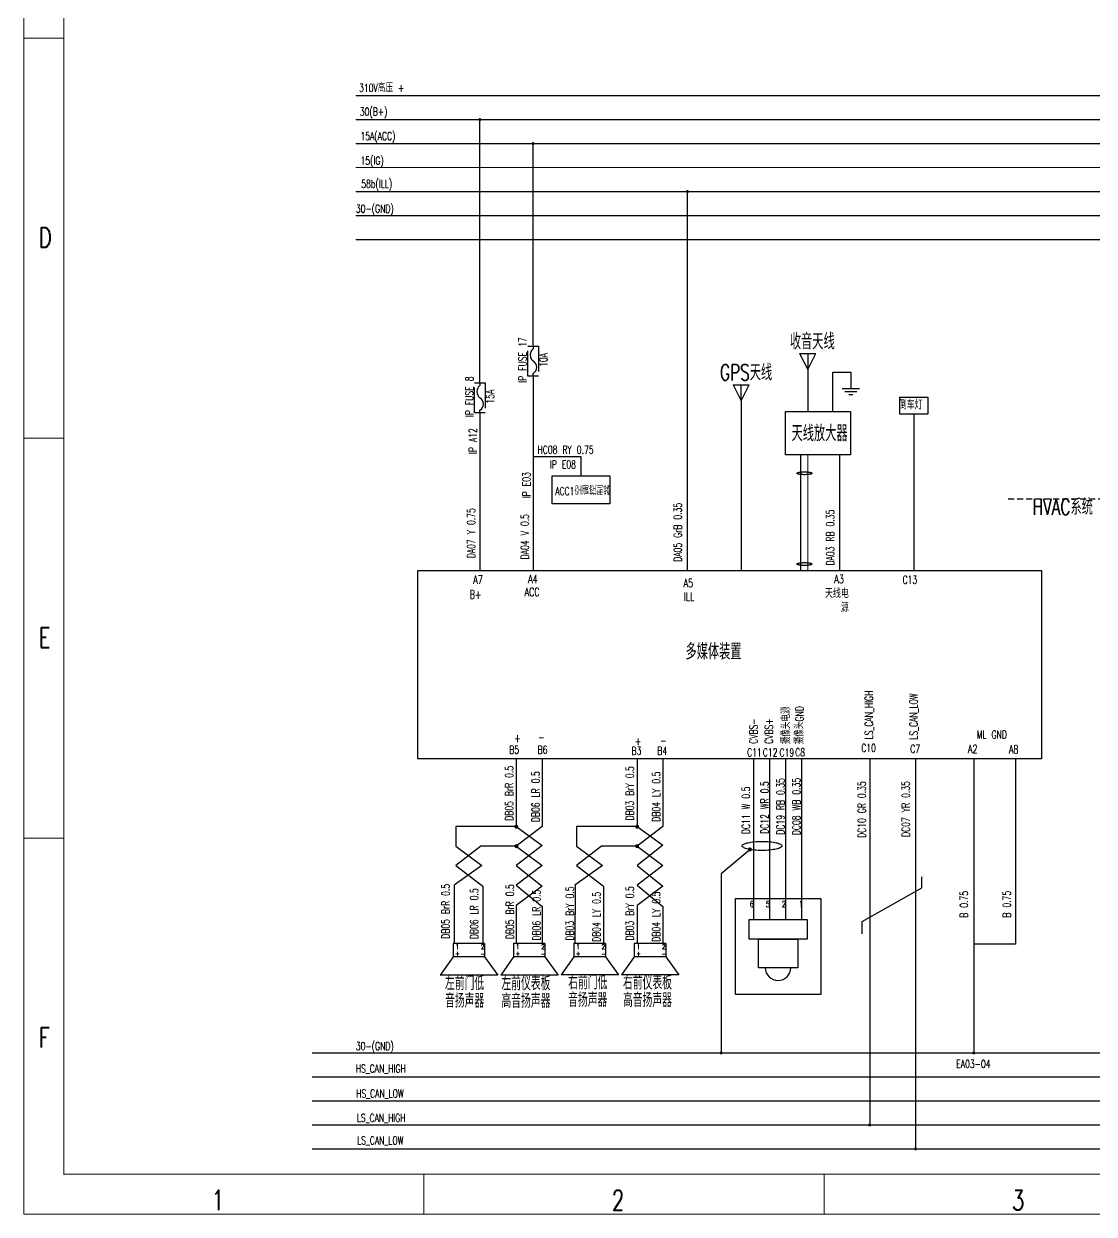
# Model space of a CAD drawing. Header units: millimetres. Extents: x 944 to 3046, y -306 to 288.
# Drawn here: x 943.6 to 1211.1, y -305.6 to -8 of the extents above; entities that cross this region are included whole.
import ezdxf
from ezdxf.enums import TextEntityAlignment as Align

# ---------------------------------------------------------------- set-up
doc = ezdxf.new("R2010")
doc.units = ezdxf.units.MM
for name, pattern in [('CENTER', [50.8, 31.75, -6.35, 6.35, -6.35]), ('DASHED', [19.05, 12.7, -6.35]), ('DASHED2', [0.375, 0.25, -0.125]), ('DASHEDX2', [38.1, 25.4, -12.7]), ('HIDDEN', [9.525, 6.35, -3.175])]:
    doc.linetypes.add(name, pattern=pattern)
doc.layers.add('0Filament', color=7, linetype='Continuous', lineweight=20)
doc.layers.add('IG电', color=30, linetype='Continuous', lineweight=20)
for name, color, linetype in [('1CENTER', 1, 'CENTER'), ('2FRAM', 2, 'Continuous'), ('310V高压地', 60, 'Continuous'), ('310V高压电源', 221, 'Continuous'), ('3DASHED', 3, 'DASHED'), ('ACC电源', 20, 'Continuous'), ('BCM', 7, 'Continuous'), ('blue', 5, 'Continuous'), ('other layer', 7, 'Continuous'), ('低速CAN低', 21, 'Continuous'), ('地线', 2, 'Continuous'), ('文字层', 7, 'Continuous'), ('电器件', 4, 'Continuous'), ('电器连接线', 7, 'Continuous'), ('电池电', 10, 'Continuous'), ('线路连接层', 7, 'Continuous')]:
    doc.layers.add(name, color=color, linetype=linetype)
doc.layers.add('低速CAN高', color=7, linetype='Continuous', true_color=0x9c6471)
doc.layers.add('背光电源', color=5, linetype='Continuous', plot=False)
doc.layers.add('高速CAN高', color=23, linetype='Continuous', plot=False)
doc.layers.add('高速CAN低', color=7, linetype='Continuous', true_color=0xffa500, plot=False)
doc.styles.add('HZ', font='txt.shx', dxfattribs={"width": 0.7, "height": 2})
doc.styles.add('HZ-3.0', font='txt.shx', dxfattribs={"width": 0.7, "height": 3.5, "bigfont": 'hztxt.shx'})
doc.styles.add('hztxt', font='txt.shx', dxfattribs={"width": 0.7, "bigfont": 'hztxt.shx'})
doc.styles.add('数字 txt 3.5', font='txt.shx', dxfattribs={"width": 0.7, "height": 2, "bigfont": '@~!hztxt.shx'})

# ---------------------------------------------------------------- blocks, each defined once
blk = doc.blocks.new('FUSE')
at = {"layer": 'other layer', "color": 1}
for p, q in [((0, 7.53), (0, 6.85)), ((0, 0), (0, 0.68))]:
    blk.add_line(p, q, dxfattribs=at)
at = {"layer": 'other layer', "color": 1, "linetype": 'HIDDEN'}
blk.add_lwpolyline([(-1.36, 7.53), (1.36, 7.53), (1.36, 0), (-1.36, 0)], close=True, dxfattribs=at)
at = {"layer": 'other layer', "color": 1}
for centre, radius, start, end in [((1.24, 5.31), 1.98, 128.8945, 231.1055), ((-0.84, 2.22), 1.75, 298.4847, 61.5153)]:
    blk.add_arc(centre, radius, start, end, dxfattribs=at)
at = {"layer": 'other layer', "linetype": 'DASHED2', "style": 'HZ', "width": 0.7}
for tag, p in [('FUSE', (-1.64, 4.03)), ('电流', (3.57, 4.06))]:
    blk.add_attdef(tag, text='', height=2, rotation=90, dxfattribs=at).set_placement(p, align=Align.CENTER)
blk = doc.blocks.new('gnd')
at = {"layer": 'blue', "color": 2, "ltscale": 0.1}
for p, q in [((0, 0), (0, -3.01)), ((-2.16, -3.01), (2.16, -3.01)), ((-1.46, -3.77), (1.46, -3.77)), ((-0.48, -4.52), (0.48, -4.52))]:
    blk.add_line(p, q, dxfattribs=at)

msp = doc.modelspace()

# ---------------------------------------------------------------- hatches: boundary and pattern name
at = {"layer": '0Filament', "ltscale": 0.1}
for points in [[(1057.18, -31.99, 1), (1057.98, -31.99, 1)], [(1070.49, -37.99, 1), (1071.28, -37.99, 1)], [(1109.05, -49.99, 1), (1109.85, -49.99, 1)], [(1137.66, -120.13, 1), (1137.98, -120.13, 1)], [(1137.67, -142.81, 1), (1137.99, -142.81, 1)], [(1125.07, -213.93, 1), (1125.07, -214.96, 1)], [(1117.5, -265.31, 1), (1118.3, -265.31, 1)], [(1180.6, -265.31, 1), (1181.39, -265.31, 1)], [(1154.6, -283.31, 1), (1155.4, -283.31, 1)], [(1166.05, -289.31, 1), (1166.84, -289.31, 1)]]:
    msp.add_hatch(color=0, dxfattribs=at).paths.add_polyline_path(points)
at = {"layer": '线路连接层', "lineweight": -2}
h = msp.add_hatch(color=256, dxfattribs=at)
edge = h.paths.add_edge_path()
edge.add_arc((1066.7, -208.76), 0.5, 0, 360)
h = msp.add_hatch(color=256, dxfattribs=at)
edge = h.paths.add_edge_path()
edge.add_arc((1096.88, -208.75), 0.5, 0, 360)
h = msp.add_hatch(color=256, dxfattribs=at)
edge = h.paths.add_edge_path()
edge.add_arc((1066.7, -213.64), 0.5, 0, 360)
h = msp.add_hatch(color=256, dxfattribs=at)
edge = h.paths.add_edge_path()
edge.add_arc((1096.88, -213.63), 0.5, 0, 360)

# ---------------------------------------------------------------- linework, layer by layer
for p, q in [((1137.5, -90.5), (1141.5, -90.5)), ((1120.87, -98.32), (1124.87, -98.32)), ((1122.87, -102.32), (1122.87, -98.32)), ((1166.06, -105.6), (1166.06, -144.72))]:
    msp.add_line(p, q)
at = {"color": 1, "linetype": 'DASHED2', "ltscale": 6}
msp.add_line((1189.62, -126.77), (1255.49, -126.77), dxfattribs=at)
for points in [[(1162.55, -101.34), (1169.57, -101.34), (1169.57, -105.6), (1162.55, -105.6)], [(1042.06, -144.72), (1197.96, -144.72), (1197.96, -191.8), (1042.06, -191.8)]]:
    msp.add_lwpolyline(points, close=True)
at = {"layer": '0Filament', "color": 7}
for p, q in [((943.61, -305.62), (943.61, 288.38)), ((3045.61, -305.62), (943.61, -305.62))]:
    msp.add_line(p, q, dxfattribs=at)
at = {"layer": '0Filament', "color": 2}
for q in [(953.61, 278.38), (3035.61, -295.62)]:
    msp.add_line((953.61, -295.62), q, dxfattribs=at)
at = {"layer": '0Filament'}
for p, q in [((943.61, -11.62), (953.61, -11.62)), ((943.61, -111.62), (953.61, -111.62)), ((1139.57, -144.72), (1139.57, -115.76)), ((943.61, -211.62), (953.61, -211.62)), ((1043.61, -305.62), (1043.61, -295.62)), ((1143.61, -305.62), (1143.61, -295.62))]:
    msp.add_line(p, q, dxfattribs=at)
at = {"layer": '0Filament', "linetype": 'DASHEDX2', "lineweight": -3}
for centre, major_axis, ratio in [((1138.71, -120.41), (-1.88, 0), 0.185545), ((1138.7, -143.09), (-1.88, 0), 0.185545), ((1128.1, -213.55), (4.96, 0), 0.229069)]:
    msp.add_ellipse(centre, major_axis=major_axis, ratio=ratio, dxfattribs=at)
at = {"layer": '0Filament', "color": 7}
msp.add_point((953.61, -295.62), dxfattribs=at)
at = {"layer": '2FRAM', "color": 2}
msp.add_line((1137.82, -144.72), (1137.82, -115.76), dxfattribs=at)
at = {"layer": '310V高压地'}
msp.add_line((1026.59, -61.99), (1379.3, -61.99), dxfattribs=at)
at = {"layer": '310V高压电源'}
msp.add_line((1026.59, -25.99), (3003.68, -25.99), dxfattribs=at)
at = {"layer": 'ACC电源'}
for p, q in [((1026.59, -37.99), (3003.68, -37.99)), ((1070.89, -88.6), (1070.89, -37.99)), ((1070.89, -96.13), (1070.89, -144.72)), ((1070.89, -116.18), (1082.83, -116.18)), ((1082.83, -116.18), (1082.83, -121.07))]:
    msp.add_line(p, q, dxfattribs=at)
msp.add_lwpolyline([(1075.63, -121.07), (1090.03, -121.07), (1090.03, -128.07), (1075.63, -128.07)], close=True, dxfattribs=at)
at = {"layer": 'BCM', "color": 3, "lineweight": -3}
for p, q in [((1168.02, -224.06), (1168.02, -221.29)), ((1153.13, -232.47), (1168.02, -224.06)), ((1153.13, -235.57), (1153.13, -232.47))]:
    msp.add_line(p, q, dxfattribs=at)
at = {"layer": 'IG电'}
msp.add_line((1026.59, -43.99), (3003.68, -43.99), dxfattribs=at)
at = {"layer": '低速CAN低'}
for p, q in [((1166.45, -191.8), (1166.45, -289.31)), ((1015.7, -289.31), (2840.07, -289.31))]:
    msp.add_line(p, q, dxfattribs=at)
at = {"layer": '低速CAN高'}
for p, q in [((1155, -191.8), (1155, -283.31)), ((1015.7, -283.31), (2840.07, -283.31))]:
    msp.add_line(p, q, dxfattribs=at)
at = {"layer": '地线'}
for p, q in [((1026.59, -55.99), (3003.68, -55.99)), ((1145.76, -104.94), (1145.76, -95.14)), ((1145.76, -95.14), (1150.29, -95.14)), ((1150.29, -95.14), (1150.29, -96.21)), ((1181, -191.8), (1181, -265.31)), ((1191.42, -191.8), (1191.42, -238.14)), ((1125.13, -214.46), (1117.9, -220.57)), ((1117.9, -220.57), (1117.9, -265.31)), ((1191.42, -238.14), (1181, -238.14)), ((1015.7, -265.31), (2840.07, -265.31))]:
    msp.add_line(p, q, dxfattribs=at)
at = {"layer": '电器件'}
for p, q in [((1137.5, -90.5), (1139.5, -94.5)), ((1139.5, -90.5), (1139.5, -104.94)), ((1139.5, -94.5), (1141.5, -90.5)), ((1120.87, -98.32), (1122.87, -102.32)), ((1122.87, -102.32), (1124.87, -98.32)), ((1122.87, -102.32), (1122.87, -144.72))]:
    msp.add_line(p, q, dxfattribs=at)
at = {"layer": '电器件', "color": 140, "ltscale": 0.1}
for p, q in [((1126.07, -231.95), (1126.07, -226.7)), ((1130.07, -231.95), (1130.07, -226.7)), ((1134.07, -231.95), (1134.07, -226.7)), ((1138.07, -231.95), (1138.07, -226.7))]:
    msp.add_line(p, q, dxfattribs=at)
at = {"layer": '电器件', "color": 140}
for p, q in [((1124.85, -231.95), (1139.36, -231.95)), ((1124.85, -236.91), (1124.85, -231.95)), ((1139.36, -231.95), (1139.36, -236.91)), ((1058.75, -237.98), (1050.87, -237.98)), ((1050.87, -237.98), (1050.87, -241.28)), ((1058.75, -237.98), (1058.75, -241.28)), ((1065.96, -237.98), (1065.96, -241.28)), ((1073.85, -237.98), (1065.96, -237.98)), ((1073.85, -237.98), (1073.85, -241.28)), ((1081.05, -237.97), (1081.05, -241.27)), ((1088.94, -237.97), (1081.05, -237.97)), ((1088.94, -237.97), (1088.94, -241.27)), ((1104.03, -237.97), (1096.15, -237.97)), ((1096.15, -237.97), (1096.15, -241.27)), ((1104.03, -237.97), (1104.03, -241.27)), ((1139.36, -236.91), (1124.85, -236.91)), ((1050.87, -241.28), (1047.68, -245.83)), ((1058.75, -241.28), (1050.87, -241.28)), ((1058.75, -241.28), (1062.03, -245.83)), ((1065.96, -241.28), (1062.78, -245.83)), ((1073.85, -241.28), (1065.96, -241.28)), ((1073.85, -241.28), (1077.13, -245.83)), ((1081.05, -241.27), (1077.86, -245.82)), ((1088.94, -241.27), (1081.05, -241.27)), ((1088.94, -241.27), (1092.21, -245.82)), ((1096.15, -241.27), (1092.96, -245.82)), ((1104.03, -241.27), (1096.15, -241.27)), ((1104.03, -241.27), (1107.31, -245.82)), ((1062.03, -245.83), (1047.68, -245.83)), ((1077.13, -245.83), (1062.78, -245.83)), ((1092.21, -245.82), (1077.86, -245.82)), ((1107.31, -245.82), (1092.96, -245.82))]:
    msp.add_line(p, q, dxfattribs=at)
msp.add_lwpolyline([(1133.99, -104.94), (1150.18, -104.94), (1150.18, -115.76), (1133.99, -115.76)], close=True, dxfattribs=at)
at = {"layer": '电器件', "color": 140, "linetype": 'HIDDEN', "ltscale": 5}
msp.add_lwpolyline([(1142.76, -250.67), (1121.44, -250.67), (1121.44, -226.7), (1142.76, -226.7)], close=True, dxfattribs=at)
at = {"layer": '电器件', "color": 140, "ltscale": 0.1}
msp.add_lwpolyline([(1127.18, -236.91), (1137.02, -236.91), (1137.02, -244.01), (1127.18, -244.01)], close=True, dxfattribs=at)
msp.add_arc((1132.1, -244.01), 3.18, 180, 0, dxfattribs=at)
at = {"layer": '电器连接线'}
for p, q in [((1126.07, -226.7), (1126.07, -191.8)), ((1130.07, -226.7), (1130.07, -191.8)), ((1134.07, -226.7), (1134.07, -191.8)), ((1138.07, -226.7), (1138.07, -191.8))]:
    msp.add_line(p, q, dxfattribs=at)
at = {"layer": '电池电'}
for p, q in [((1026.59, -31.99), (3003.68, -31.99)), ((1147.47, -115.76), (1147.47, -144.72))]:
    msp.add_line(p, q, dxfattribs=at)
at = {"layer": '电池电', "color": 1}
for p, q in [((1057.58, -97.79), (1057.58, -31.99)), ((1057.58, -105.32), (1057.58, -144.72))]:
    msp.add_line(p, q, dxfattribs=at)
at = {"layer": '线路连接层'}
for p, q in [((1066.67, -191.8), (1066.67, -208.71)), ((1073.13, -191.8), (1073.13, -208.71)), ((1096.86, -191.8), (1096.85, -208.71)), ((1103.31, -191.8), (1103.31, -208.7)), ((1051.57, -208.71), (1051.57, -213.6)), ((1066.67, -208.71), (1051.57, -208.71)), ((1096.85, -208.71), (1081.75, -208.71)), ((1081.75, -208.71), (1081.75, -213.59)), ((1066.67, -213.6), (1057.8, -213.6)), ((1096.85, -213.59), (1087.98, -213.59)), ((1051.18, -223.36), (1051.17, -237.98)), ((1058.28, -223.59), (1058.28, -237.98)), ((1081.36, -223.35), (1081.35, -237.97)), ((1088.46, -223.58), (1088.46, -237.97)), ((1066.67, -228.47), (1066.67, -233.47)), ((1073.13, -228.69), (1073.13, -233.47)), ((1096.85, -228.46), (1096.85, -233.46)), ((1103.31, -228.68), (1103.31, -233.46))]:
    msp.add_line(p, q, dxfattribs=at)
at = {"layer": '线路连接层', "lineweight": 25}
for p, q in [((1066.67, -208.71), (1073.13, -213.42)), ((1073.13, -208.71), (1066.67, -213.6)), ((1103.31, -208.71), (1096.85, -213.59)), ((1096.85, -208.71), (1103.31, -213.41)), ((1057.8, -213.6), (1051.57, -218.48)), ((1051.57, -213.6), (1058.03, -218.48)), ((1073.13, -213.42), (1066.67, -218.48)), ((1066.67, -213.6), (1073.13, -218.48)), ((1081.75, -213.59), (1088.21, -218.48)), ((1087.98, -213.59), (1081.76, -218.48)), ((1096.85, -213.59), (1103.31, -218.48)), ((1103.31, -213.41), (1096.86, -218.48)), ((1058.03, -218.48), (1051.18, -223.36)), ((1051.57, -218.48), (1058.28, -223.59)), ((1073.13, -218.48), (1066.67, -223.37)), ((1066.67, -218.48), (1073.13, -223.59)), ((1088.21, -218.47), (1081.35, -223.36)), ((1081.75, -218.47), (1088.46, -223.58)), ((1096.85, -218.47), (1103.31, -223.58)), ((1103.31, -218.47), (1096.85, -223.36)), ((1066.67, -223.37), (1073.13, -228.69)), ((1073.13, -223.59), (1066.67, -228.47)), ((1096.85, -223.36), (1103.31, -228.68)), ((1103.31, -223.58), (1096.85, -228.46)), ((1066.67, -228.69), (1066.67, -237.98)), ((1073.13, -228.69), (1073.13, -237.98)), ((1096.85, -228.68), (1096.85, -237.97)), ((1103.31, -228.68), (1103.31, -237.97))]:
    msp.add_line(p, q, dxfattribs=at)
at = {"layer": '背光电源'}
for p, q in [((1026.59, -49.99), (3003.68, -49.99)), ((1109.45, -144.72), (1109.45, -49.99))]:
    msp.add_line(p, q, dxfattribs=at)
at = {"layer": '高速CAN低'}
msp.add_line((1015.7, -277.31), (2840.07, -277.31), dxfattribs=at)
at = {"layer": '高速CAN高'}
msp.add_line((1015.7, -271.31), (2840.07, -271.31), dxfattribs=at)

# ---------------------------------------------------------------- block references
at = {"layer": '1CENTER', "color": 1}
ref = msp.add_blockref('FUSE', (1070.89, -96.13), dxfattribs=at)
ref.add_attrib('10A', '10A', dxfattribs={"layer": 'other layer', "linetype": 'DASHED2', "height": 2, "rotation": 90, "style": 'HZ', "width": 0.7}).set_placement((1074.45, -92.07), align=Align.CENTER)
ref.add_attrib('FUSE', 'IP FUSE 17', dxfattribs={"layer": 'other layer', "linetype": 'DASHED2', "height": 2, "rotation": 90, "style": 'HZ', "width": 0.7}).set_placement((1069.25, -92.1), align=Align.CENTER)
ref = msp.add_blockref('FUSE', (1057.58, -105.32), dxfattribs=at)
ref.add_attrib('10A', '15A', dxfattribs={"layer": 'other layer', "linetype": 'DASHED2', "height": 2, "rotation": 90, "style": 'HZ', "width": 0.7}).set_placement((1061.15, -101.26), align=Align.CENTER)
ref.add_attrib('FUSE', 'IP FUSE 8', dxfattribs={"layer": 'other layer', "linetype": 'DASHED2', "height": 2, "rotation": 90, "style": 'HZ', "width": 0.7}).set_placement((1055.95, -101.29), align=Align.CENTER)
at = {"layer": '2FRAM', "color": 1, "ltscale": 0.1}
msp.add_blockref('gnd', (1150.29, -96.21), dxfattribs=at)

# ---------------------------------------------------------------- texts
at = {"layer": '0Filament', "style": 'HZ', "width": 0.7}
for s, p in [('D', (947.37, -63.96)), ('E', (947.37, -163.96)), ('F', (947.37, -263.96)), ('1', (990.6, -304.64)), ('2', (1090.6, -304.64)), ('3', (1190.6, -304.64))]:
    msp.add_text(s, height=5, dxfattribs=at).set_placement(p)
at = {"layer": '3DASHED', "char_height": 2, "attachment_point": 1, "rotation": 90, "style": 'HZ-3.0'}
for s, insert in [('IP A12', (1054.79, -115.61)), ('IP E03', (1068.22, -126.65)), ('DA07 Y 0.75 ', (1054.38, -141.65)), ('DA04 V 0.5 ', (1067.81, -141.92)), ('DA05 GrB 0.35', (1106.02, -142.53)), ('DA03 RB 0.35', (1144.15, -143.46)), ('DB05 BrR 0.5 ', (1063.9, -207.28)), ('DB06 LR 0.5 ', (1070.52, -207.61)), ('DB03 BrY 0.5 ', (1094.03, -207.19)), ('DB04 LY 0.5 ', (1100.65, -207.52)), ('DC11 W 0.5 ', (1123.07, -210.61)), ('DC12 WR 0.5 ', (1127.75, -210.54)), ('DC19 RB 0.35 ', (1131.71, -210.76)), ('DC08 WB 0.35 ', (1135.67, -210.87)), ('DC10 GR 0.35 ', (1152.03, -211.55)), ('DC07 YR 0.35 ', (1163.01, -211.32)), ('DB05 BrR 0.5 ', (1048.03, -236.77)), ('DB06 LR 0.5 ', (1055.13, -236.86)), ('DB05 BrR 0.5 ', (1064.1, -236.88)), ('DB06 LR 0.5 ', (1070.72, -237.21)), ('DB03 BrY 0.5 ', (1079.08, -237.23)), ('DB04 LY 0.5 ', (1085.7, -237.56)), ('DB03 BrY 0.5 ', (1094.04, -237.19)), ('DB04 LY 0.5 ', (1100.66, -237.52)), ('B 0.75 ', (1177.56, -231.52)), ('B 0.75 ', (1188.24, -231.49))]:
    msp.add_mtext(s, dxfattribs=dict(at, insert=insert))
at = {"layer": '3DASHED', "char_height": 2, "attachment_point": 1, "style": 'HZ-3.0'}
for s, insert in [('HC08 RY 0.75 ', (1071.99, -113.52)), ('IP E08', (1075.06, -117.2)), ('EA03-04', (1176.62, -267.07))]:
    msp.add_mtext(s, dxfattribs=dict(at, insert=insert))
at = {"layer": 'ACC电源', "insert": (1076.41, -123.85), "char_height": 2, "attachment_point": 1, "style": '数字 txt 3.5'}
msp.add_mtext('ACC1空调控制器', dxfattribs=at)
at = {"layer": '文字层', "attachment_point": 1, "line_spacing_factor": 0.75, "style": 'HZ-3.0'}
for s, insert, char_height, width in [('310V高压 +', (1027.39, -23.08), 2, 15.2806), ('30(B+)', (1027.57, -29.01), 2, 15.2806), ('15A(ACC)', (1027.72, -35.11), 2, 15.2806), ('15(IG)', (1027.74, -41.25), 2, 15.2806), ('58b(ILL)', (1027.94, -47.05), 2, 15.2806), ('30-(GND)', (1026.58, -53.27), 2, 15.2806), ('ML GND', (1181.75, -184.73), 2, 15.2806), ('左前门低\\P音扬声器', (1048.87, -246.12), 3.5, 123.2778), ('左前仪表板\\P高音扬声器', (1062.96, -246.17), 3.5, 123.2778), ('右前门低\\P音扬声器', (1079.64, -245.92), 3.5, 123.2778), ('右前仪表板\\P高音扬声器', (1093.34, -245.97), 3.5, 123.2778), ('30-(GND)', (1026.58, -262.6), 2, 15.2806), ('HS_CAN_HIGH', (1026.57, -268.23), 2, 15.2806), ('HS_CAN_LOW', (1026.66, -274.47), 2, 15.2806), ('LS_CAN_HIGH', (1026.83, -280.57), 2, 15.2806), ('LS_CAN_LOW', (1026.9, -286.17), 2, 15.2806)]:
    msp.add_mtext(s, dxfattribs=dict(at, insert=insert, char_height=char_height, width=width))
at = {"layer": '文字层', "char_height": 4, "width": 24.3074, "attachment_point": 1, "style": 'HZ-3.0'}
for s, insert in [('收音天线', (1135.06, -85.45)), ('GPS天线', (1117.59, -93.18)), ('天线放大器', (1135.48, -108.41)), ('HVAC系统', (1195.71, -126.8)), ('多媒体装置', (1108.98, -162.96))]:
    msp.add_mtext(s, dxfattribs=dict(at, insert=insert))
at = {"layer": '文字层', "ltscale": 2, "char_height": 2.1, "attachment_point": 3, "style": 'hztxt'}
for s, insert, width in [('倒车灯', (1168.22, -102.32), 12.6965), ('A4', (1072.02, -145.78), 3.4662), ('A3', (1148.54, -145.81), 3.4662), ('A7', (1058.33, -145.98), 3.4662), ('A5', (1110.87, -146.81), 3.4662), ('B+', (1057.99, -149.66), 3.4662), ('ACC', (1072.52, -149.03), 3.4662), ('ILL', (1111.22, -150.2), 3.4662), ('天线电源', (1149.79, -149.47), 6.382), ('A2', (1181.94, -188.26), 3.4662), ('A8', (1192.16, -188.39), 3.4662)]:
    msp.add_mtext(s, dxfattribs=dict(at, insert=insert, width=width))
at = {"layer": '文字层', "color": 0, "char_height": 2, "width": 3.7602, "attachment_point": 1, "style": 'HZ'}
for s, insert in [('C13', (1163.23, -146.03)), ('+', (1066.19, -185.62)), ('-', (1072.2, -185.36)), ('+', (1096.34, -186.39)), ('-', (1102.66, -186.22)), ('B5', (1064.92, -188.5)), ('B6', (1072.01, -188.53)), ('B3', (1095.48, -188.77)), ('B4', (1101.91, -188.78)), ('C11', (1124.38, -189.18)), ('C12', (1128.31, -189.17)), ('C19', (1132.47, -189.22)), ('C8', (1136.38, -189.16)), ('C10', (1152.9, -188.08)), ('C7', (1165.14, -188.3))]:
    msp.add_mtext(s, dxfattribs=dict(at, insert=insert))
at = {"layer": '文字层', "char_height": 2, "width": 15.2806, "attachment_point": 1, "rotation": 90, "line_spacing_factor": 0.75, "style": 'HZ-3.0'}
for s, insert in [('LS_CAN_HIGH', (1153.81, -186.93)), ('LS_CAN_LOW', (1164.97, -187.01)), ('摄像头电源', (1133.12, -188.15)), ('摄像头GND', (1136.45, -188.15)), ('CVBS-', (1124.96, -188.04)), ('CVBS+', (1128.82, -188.07))]:
    msp.add_mtext(s, dxfattribs=dict(at, insert=insert))
at = {"layer": '电器件', "color": 140, "style": 'HZ', "width": 0.67}
for s, p in [('6', (1125.05, -228.83)), ('5', (1129.05, -228.83)), ('2', (1133.05, -228.83)), ('1', (1137.29, -228.83))]:
    msp.add_text(s, height=1.5, dxfattribs=at).set_placement(p)
at = {"layer": '电器件', "color": 140, "char_height": 1.2, "width": 3.7602, "attachment_point": 1, "line_spacing_factor": 0.75, "style": 'HZ'}
for s, insert in [('+', (1051.41, -239.87)), ('1', (1051.48, -238.16)), ('-', (1057.69, -239.91)), ('2', (1057.82, -238.18)), ('+', (1066.51, -239.87)), ('1', (1066.58, -238.16)), ('-', (1072.78, -239.91)), ('2', (1072.92, -238.18)), ('+', (1081.59, -239.86)), ('1', (1081.66, -238.16)), ('-', (1087.87, -239.9)), ('2', (1088, -238.17)), ('+', (1096.69, -239.86)), ('1', (1096.76, -238.16)), ('-', (1102.97, -239.9)), ('2', (1103.1, -238.17))]:
    msp.add_mtext(s, dxfattribs=dict(at, insert=insert))

doc.saveas('drawing.dxf')
